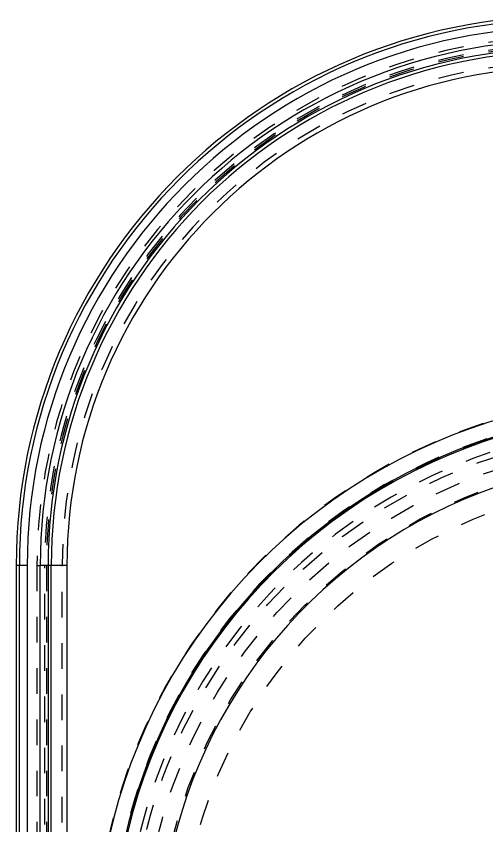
# Model space of a CAD drawing. Header units: millimetres. Extents: x -685 to 1888, y -6001 to 855.
# Drawn here: x 381.1 to 411.1, y -458.5 to -406.9 of the extents above; entities that cross this region are included whole.
import ezdxf

# ---------------------------------------------------------------- set-up
doc = ezdxf.new("R2010")
doc.units = ezdxf.units.MM
doc.header["$LTSCALE"] = 16.335
doc.linetypes.add('HIDDEN', pattern=[0.2, 0.1, -0.1])
doc.layers.get('0').update_dxf_attribs({"linetype": 'CONTINUOUS'})
doc.layers.add('DEFAULT_2', color=8, linetype='HIDDEN')

msp = doc.modelspace()

# ---------------------------------------------------------------- linework, layer by layer
at = {"color": 7, "linetype": 'Continuous'}
for p, q in [((381.06, -441.923), (381.06, -552.923)), ((381.763, -441.923), (381.06, -441.923)), ((381.263, -552.923), (381.263, -441.923)), ((381.763, -441.923), (381.763, -552.923)), ((382.594, -552.923), (382.594, -441.923)), ((384.297, -441.923), (382.594, -441.923)), ((383.093, -441.923), (383.093, -552.923)), ((383.299, -552.923), (383.299, -441.923)), ((384.297, -441.923), (384.297, -552.923))]:
    msp.add_line(p, q, dxfattribs=at)
for centre, radius, start, end in [((416.06, -441.923), 35, 90, 180), ((416.06, -441.923), 34.797, 90, 180), ((416.06, -441.923), 34.298, 90, 180), ((416.06, -441.923), 33.466, 90, 180), ((416.06, -441.923), 32.967, 90, 180), ((416.06, -441.923), 32.761, 90, 180), ((416.06, -441.923), 31.763, 90, 180), ((422.06, -467.058), 35.946, 77.673, 205.3061), ((422.06, -467.058), 34.952, 77.6743, 205.304), ((422.06, -467.058), 34.871, 56.7574, 248.3084), ((422.06, -467.058), 31.888, 65.5826, 248.3083)]:
    msp.add_arc(centre, radius, start, end, dxfattribs=at)
at = {"layer": 'DEFAULT_2', "color": 8, "linetype": 'HIDDEN'}
for p, q in [((382.384, -441.923), (382.384, -553.156)), ((382.384, -441.923), (382.594, -441.923)), ((382.883, -553.168), (382.883, -441.923)), ((382.995, -441.923), (382.995, -553.056)), ((383.993, -553.039), (383.993, -441.923))]:
    msp.add_line(p, q, dxfattribs=at)
for radius in [33.717, 32.929, 31.969, 30.491]:
    msp.add_circle((422.06, -467.058), radius, dxfattribs=at)
for centre, radius, start in [((416.06, -441.923), 33.676, 90), ((416.06, -441.923), 33.177, 90), ((416.06, -441.923), 33.065, 90), ((416.06, -441.923), 32.067, 90), ((422.06, -467.058), 35.979, 102.979), ((422.06, -467.058), 34.981, 102.979), ((422.06, -467.058), 34.888, 102.979), ((422.06, -467.058), 34.09, 102.979)]:
    msp.add_arc(centre, radius, start, 180, dxfattribs=at)

doc.saveas('drawing.dxf')
